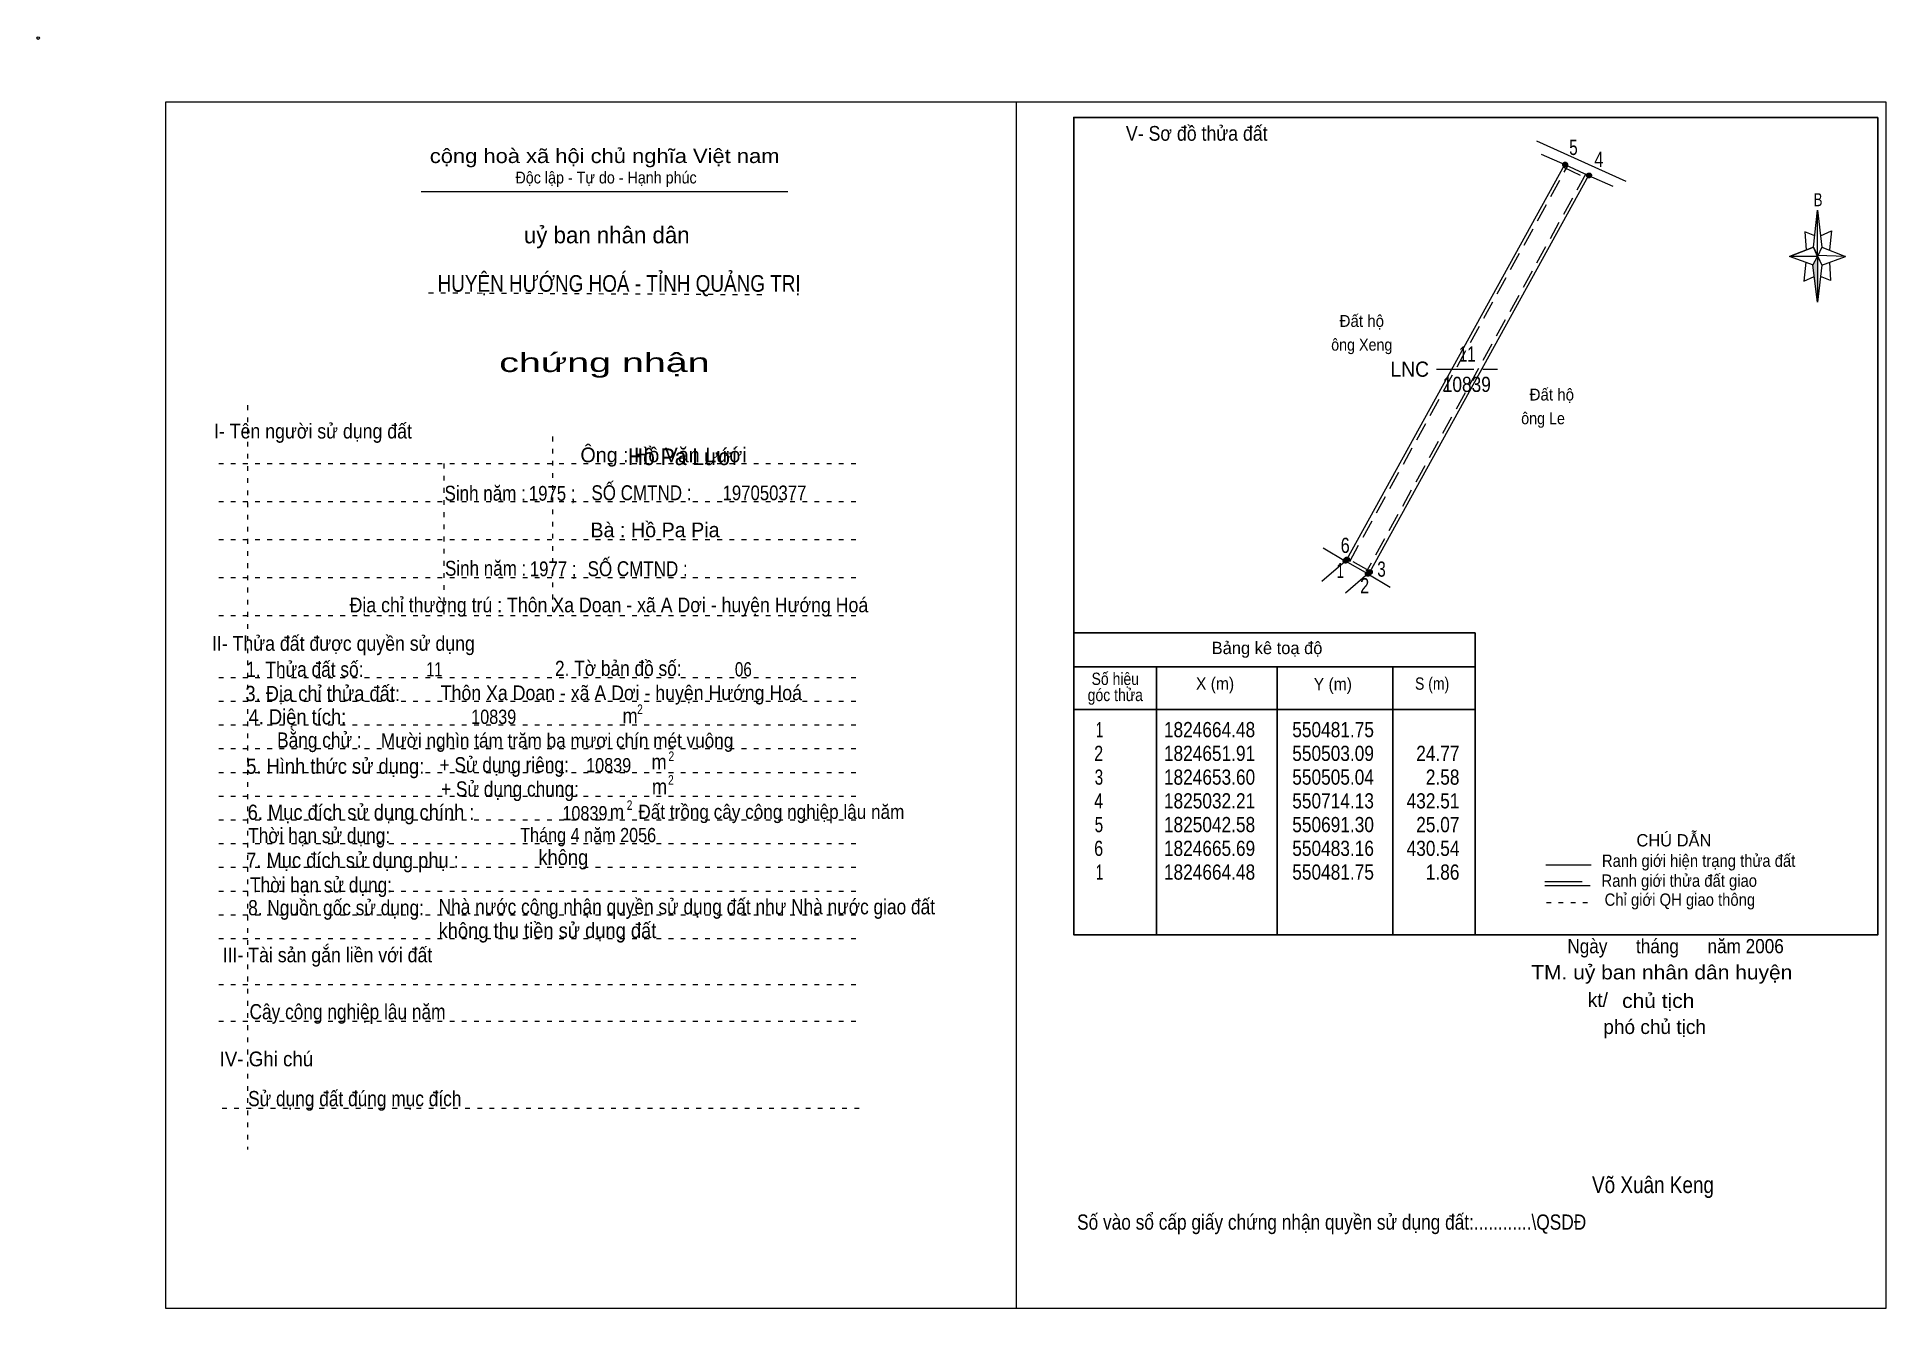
# Model space of a CAD drawing. Header units: centimetres. Extents: x -1.6 to 37.4, y -1.3 to 25.5.
import ezdxf
from ezdxf.enums import TextEntityAlignment as Align

# ---------------------------------------------------------------- set-up
doc = ezdxf.new("R2010")
doc.units = ezdxf.units.CM
doc.header["$LTSCALE"] = 0.13
for name, pattern in [('DOTTED', [1.5, 0.3, -1.2]), ('LONG_DASHED', [7.5, 6, -1.5]), ('MEDIUM_DASHED', [4.5, 3, -1.5])]:
    doc.linetypes.add(name, pattern=pattern)
for name, color, linetype, lineweight in [('1', 7, 'DOTTED', 13), ('10', 7, 'Continuous', 13), ('2', 7, 'Continuous', 25), ('3', 7, 'Continuous', 13), ('30', 7, 'Continuous', 13), ('32', 7, 'LONG_DASHED', 13), ('33', 7, 'LONG_DASHED', 13), ('35', 7, 'Continuous', 13)]:
    doc.layers.add(name, color=color, linetype=linetype, lineweight=lineweight)
doc.layers.add('7', color=7, linetype='Continuous')

msp = doc.modelspace()

# ---------------------------------------------------------------- hatches: boundary and pattern name
at = {"layer": '30'}
msp.add_hatch(color=256, dxfattribs=at).paths.add_polyline_path([(35.91, 20.87), (35.91, 19.91), (35.81, 20.69)])
at = {"layer": '32'}
for points in [[(30.6448, 22.8088, 1), (30.5448, 22.8088, 1)], [(31.1486, 22.58, 1), (31.0486, 22.58, 1)], [(26.0214, 14.4665, 1), (25.9214, 14.4665, 1)], [(26.0525, 14.4932, 1), (25.9525, 14.4932, 1)], [(26.4923, 14.1892, 1), (26.3923, 14.1892, 1)], [(26.5353, 14.2265, 1), (26.4353, 14.2265, 1)]]:
    msp.add_hatch(color=256, dxfattribs=at).paths.add_polyline_path(points)

# ---------------------------------------------------------------- linework, layer by layer
at = {"layer": '1', "linetype": 'Continuous'}
msp.add_line((6.51, 22.24), (14.23, 22.24), dxfattribs=at)
at = {"layer": '1'}
for p, q in [((6.67, 20.11), (13.82, 20.07)), ((2.86, 17.74), (2.86, 2.07)), ((9.28, 17.08), (9.28, 13.31)), ((2.25, 16.51), (15.75, 16.51)), ((6.99, 16.51), (6.99, 13.31)), ((2.25, 15.71), (15.75, 15.71)), ((2.25, 14.91), (15.75, 14.91)), ((2.25, 14.11), (15.75, 14.11)), ((2.25, 13.31), (15.75, 13.31)), ((2.25, 12.01), (15.75, 12.01)), ((2.25, 11.51), (15.75, 11.51)), ((2.25, 11.01), (15.75, 11.01)), ((2.25, 10.51), (15.75, 10.51)), ((2.25, 10.01), (15.75, 10.01)), ((2.25, 9.51), (15.75, 9.51)), ((2.25, 9.01), (15.75, 9.01)), ((2.25, 8.51), (15.75, 8.51)), ((2.25, 8.01), (15.75, 8.01)), ((2.25, 7.51), (15.75, 7.51)), ((2.25, 7.01), (15.75, 7.01)), ((2.25, 6.51), (15.75, 6.51)), ((2.25, 5.54), (15.75, 5.54)), ((2.25, 4.77), (15.75, 4.77)), ((2.32, 2.94), (15.82, 2.94))]:
    msp.add_line(p, q, dxfattribs=at)
at = {"layer": '10'}
for p, q in [((29.99, 23.31), (31.87, 22.46)), ((30.09, 23.03), (30.59, 22.81)), ((31.09, 22.58), (31.6, 22.35)), ((25.97, 14.46), (25.47, 14.03)), ((25.5, 14.74), (25.97, 14.46)), ((26.44, 14.19), (25.97, 14.46)), ((26.44, 14.19), (25.97, 13.78)), ((26.44, 14.19), (26.91, 13.91))]:
    msp.add_line(p, q, dxfattribs=at)
at = {"layer": '10', "linetype": 'MEDIUM_DASHED'}
for p, q in [((26.06, 14.45), (30.65, 22.78)), ((30.56, 22.75), (31.06, 22.52)), ((26.47, 14.25), (26, 14.52))]:
    msp.add_line(p, q, dxfattribs=at)
at = {"layer": '10'}
for points in [[(25.97, 14.46), (26, 14.49), (30.59, 22.81), (31.09, 22.58)], [(31.09, 22.58), (26.48, 14.22), (26.44, 14.19)]]:
    msp.add_lwpolyline(points, dxfattribs=at)
at = {"layer": '10', "linetype": 'MEDIUM_DASHED'}
msp.add_lwpolyline([(31.03, 22.61), (26.43, 14.27), (26.4, 14.25)], dxfattribs=at)
at = {"layer": '10'}
msp.add_circle((-1.55, 25.47), 0.025, dxfattribs=at)
at = {"layer": '2'}
for p, q in [((20.25, 12.95), (28.7, 12.95)), ((28.7, 6.59), (28.7, 12.95)), ((20.25, 12.23), (28.7, 12.23)), ((21.99, 6.59), (21.99, 12.23)), ((24.53, 10.89), (24.53, 12.23)), ((26.97, 12.23), (26.97, 6.59)), ((20.25, 11.33), (28.7, 11.33))]:
    msp.add_line(p, q, dxfattribs=at)
msp.add_lwpolyline([(37.18, 23.8), (20.25, 23.8), (20.25, 6.59), (37.18, 6.59)], close=True, dxfattribs=at)
msp.add_lwpolyline([(24.53, 6.59), (24.53, 10.39), (24.53, 10.89)], dxfattribs=at)
at = {"layer": '3'}
msp.add_line((19.04, 24.12), (19.04, -1.27), dxfattribs=at)
for points in [[(19.04, 24.12), (1.13, 24.12), (1.13, -1.27), (19.04, -1.27)], [(19.04, -1.27), (37.35, -1.27), (37.35, 24.12), (19.04, 24.12)]]:
    msp.add_lwpolyline(points, dxfattribs=at)
at = {"layer": '30'}
for p, q in [((35.82, 21.07), (35.91, 21.85)), ((36, 21.07), (36.5, 20.87)), ((35.82, 20.69), (35.32, 20.87)), ((36, 20.69), (35.91, 19.91)), ((36.16, 20.75), (36.18, 20.37)), ((36.18, 20.37), (35.97, 20.45))]:
    msp.add_line(p, q, dxfattribs=at)
for points in [[(35.91, 21.85), (36, 21.07), (35.91, 20.87)], [(35.91, 20.87), (35.32, 20.87), (35.82, 21.07), (36, 20.69), (36.5, 20.87), (35.91, 20.89)], [(35.91, 20.87), (35.91, 19.91), (35.81, 20.69)]]:
    msp.add_lwpolyline(points, close=True, dxfattribs=at)
for points in [[(35.97, 21.31), (36.2, 21.41), (36.16, 21.01)], [(35.91, 20.87), (35.82, 21.07), (35.32, 20.87)], [(35.85, 21.31), (35.64, 21.39), (35.67, 21.01)], [(35.66, 20.75), (35.62, 20.35), (35.84, 20.45)], [(35.91, 20.87), (36, 20.69), (36.5, 20.87)]]:
    msp.add_lwpolyline(points, dxfattribs=at)
at = {"layer": '32'}
for centre in [(30.5948, 22.8088), (31.0986, 22.58), (25.9714, 14.4665), (26.0025, 14.4932), (26.4423, 14.1892), (26.4853, 14.2265)]:
    msp.add_circle(centre, 0.05, dxfattribs=at)
at = {"layer": '33'}
msp.add_line((27.89, 18.5), (29.17, 18.5), dxfattribs=at)
at = {"layer": '35'}
for p, q in [((30.19, 8.06), (31.14, 8.06)), ((30.17, 7.63), (31.12, 7.63))]:
    msp.add_line(p, q, dxfattribs=at)
at = {"layer": '35', "linetype": 'LONG_DASHED'}
msp.add_line((30.17, 7.71), (31.12, 7.71), dxfattribs=at)
at = {"layer": '35', "linetype": 'DOTTED'}
msp.add_line((30.2, 7.27), (31.19, 7.27), dxfattribs=at)

# ---------------------------------------------------------------- texts
at = {"layer": '1'}
for s, height, width, p in [('V- Sơ đồ thửa đất', 0.31, 0.9, (22.84, 23.31)), ('cộng hoà xã hội chủ nghĩa Việt nam', 0.3, 1.15, (10.375, 22.84)), ('Độc lập - Tự do - Hạnh phúc', 0.25, 0.9, (10.405, 22.41)), ('chứng nhận', 0.4, 1.55, (10.37, 18.44)), ('I- Tên người sử dụng đất', 0.31, 0.9, (4.235, 17.04)), ('II- Thửa đất được quyền sử dụng', 0.31, 0.9, (4.875, 12.57)), ('III- Tài sản gắn liền với đất', 0.31, 0.9, (4.54, 6.01)), ('IV- Ghi chú', 0.31, 0.95, (3.255, 3.82))]:
    msp.add_text(s, height=height, dxfattribs=dict(at, width=width)).set_placement(p, align=Align.CENTER)
msp.add_text('uỷ ban nhân dân', height=0.35, dxfattribs=at).set_placement((10.42, 21.15), align=Align.CENTER)
at = {"layer": '10'}
for s, width, p in [('  Đất hộ', 0.95, (25.67, 19.39)), ('ông Xeng', 0.9, (25.67, 18.89)), ('  Đất hộ', 0.95, (29.67, 17.84)), ('ông Le', 0.9, (29.67, 17.34))]:
    msp.add_text(s, height=0.25, dxfattribs=dict(at, width=width)).set_placement(p)
for s, height, p in [('Ông : Hồ Văn Lưới', 0.31, (11.615, 16.54)), ('Bà : Hồ Pa Pia', 0.31, (11.435, 14.96)), ('kt/ ', 0.3, (31.34, 5.07)), ('phó chủ tịch ', 0.3, (32.535, 4.5))]:
    msp.add_text(s, height=height, dxfattribs=at).set_placement(p, align=Align.CENTER)
for s, height, width, p in [('Sinh năm :', 0.3149, 0.85, (7.86, 15.73)), ('1975 ;', 0.31, 0.85, (9.27, 15.73)), ('SỐ CMTND :', 0.3149, 0.85, (11.15, 15.74)), ('Sinh năm :', 0.3149, 0.85, (7.87, 14.15)), ('1977 ;', 0.31, 0.85, (9.29, 14.14)), ('SỐ CMTND :', 0.3149, 0.85, (11.07, 14.14)), ('Địa chỉ thường trú : Thôn Xa Doan - xã A Dơi - huyện Hướng Hoá', 0.31, 0.9, (10.465, 13.38)), ('11', 0.3, 0.75, (6.79, 12.03)), ('06', 0.3, 0.8, (13.295, 12.03)), (' Thôn Xa Doan - xã A Dơi - huyện Hướng Hoá', 0.31, 0.9, (10.675, 11.53)), ('10839', 0.3, 0.85, (8.04, 11.03)), ('Mười nghìn tám trăm ba mươi chín mét vuông ', 0.3, 0.9, (9.425, 10.53)), ('10839', 0.3, 0.85, (10.46, 10.01)), ('m   Đất trồng cây công nghiệp lâu năm ', 0.3, 0.9, (13.635, 9.03)), ('10839', 0.3, 0.85, (9.96, 9)), ('Tháng 4 năm 2056 ', 0.3, 0.85, (10.075, 8.54)), ('Ngày      tháng      năm 2006', 0.3, 0.9, (32.92, 6.2)), ('TM. uỷ ban nhân dân huyện', 0.3, 1.1, (32.63, 5.65)), ('chủ tịch', 0.3, 1.1, (32.555, 5.05)), ('Võ Xuân Keng ', 0.35, 0.85, (32.5, 1.15))]:
    msp.add_text(s, height=height, dxfattribs=dict(at, width=width)).set_placement(p, align=Align.CENTER)
at = {"layer": '2'}
for s, height, width, p in [('HUYỆN HƯỚNG HOÁ - TỈNH QUẢNG TRỊ', 0.35, 0.85, (10.68, 20.13)), ('Số hiệu', 0.2591, 0.85, (21.125, 11.85)), ('3. Địa chỉ thửa đất:', 0.32, 0.9, (4.44, 11.51)), ('góc thửa', 0.2591, 0.85, (21.125, 11.51)), ('X (m)', 0.2591, 0.95, (23.225, 11.75)), ('Y (m)', 0.2591, 0.95, (25.705, 11.74)), ('S (m)', 0.2591, 0.85, (27.795, 11.75)), ('Số vào sổ cấp giấy chứng nhận quyền sử dụng đất:............\\QSDĐ', 0.32, 0.85, (25.68, 0.38))]:
    msp.add_text(s, height=height, dxfattribs=dict(at, width=width)).set_placement(p, align=Align.CENTER)
msp.add_text('Bảng kê toạ độ', height=0.2591, dxfattribs=at).set_placement((24.32, 12.5), align=Align.CENTER)
for s, height, width, p in [('1. Thửa đất số:', 0.32, 0.85, (2.83, 12.02)), ('2. Tờ bản đồ số:', 0.32, 0.85, (9.33, 12.04)), ('4. Diện tích:', 0.32, 0.9, (2.88, 11.02)), ('m', 0.32, 0.9, (10.75, 11.04)), ('2', 0.2, 0.8, (11.06, 11.24)), ('Bằng chử :', 0.32, 0.85, (3.48, 10.53)), ('5. Hình thức sử dụng:', 0.32, 0.9, (2.83, 9.98)), ('+ Sử dụng riêng:', 0.32, 0.85, (6.9, 10.01)), ('m', 0.32, 0.9, (11.36, 10.07)), ('2', 0.2, 0.8, (11.72, 10.25)), ('+ Sử dụng chung:', 0.32, 0.85, (6.93, 9.5)), ('m', 0.32, 0.9, (11.37, 9.55)), ('2', 0.2, 0.8, (11.71, 9.75)), ('6. Mục đích sử dụng chính : ', 0.32, 0.9, (2.86, 9.01)), ('2', 0.2, 0.8, (10.84, 9.22)), ('Thời hạn sử dụng: ', 0.32, 0.85, (2.87, 8.52)), ('7. Mục đích sử dụng phụ : ', 0.32, 0.9, (2.83, 8)), ('không', 0.32, 0.9, (8.98, 8.06)), ('Thời hạn sử dụng: ', 0.32, 0.85, (2.91, 7.48)), ('8. Nguồn gốc sử dụng: ', 0.32, 0.85, (2.87, 7)), ('Nhà nước công nhận quyền sử dụng đất như Nhà nước giao đất', 0.32, 0.85, (6.88, 7.02)), ('không thu tiền sử dụng đất', 0.32, 0.9, (6.88, 6.52)), ('Cây công nghiệp lâu năm', 0.32, 0.85, (2.9, 4.81)), ('Sử dụng đất đúng mục đích', 0.32, 0.85, (2.87, 2.98))]:
    msp.add_text(s, height=height, dxfattribs=dict(at, width=width)).set_placement(p)
at = {"layer": '30', "width": 0.75}
msp.add_text('B', height=0.2756, dxfattribs=at).set_placement((35.92, 21.93), align=Align.CENTER)
at = {"layer": '30'}
for s, width, p in [('1', 0.65, (20.87, 10.75)), ('1824664.48', 0.85, (24.07, 10.75)), ('550481.75', 0.85, (26.57, 10.75)), ('550481.75', 0.85, (26.57, 10.75)), ('2', 0.8, (20.87, 10.25)), ('1824651.91', 0.85, (24.07, 10.25)), ('550503.09', 0.85, (26.57, 10.25)), ('24.77', 0.85, (28.37, 10.25)), ('3', 0.75, (20.87, 9.75)), ('1824653.60', 0.85, (24.07, 9.75)), ('550505.04', 0.85, (26.57, 9.75)), ('2.58', 0.85, (28.37, 9.75)), ('4', 0.8, (20.87, 9.25)), ('1825032.21', 0.85, (24.07, 9.25)), ('550714.13', 0.85, (26.57, 9.25)), ('432.51', 0.85, (28.37, 9.25)), ('5', 0.75, (20.87, 8.75)), ('1825042.58', 0.85, (24.07, 8.75)), ('550691.30', 0.85, (26.57, 8.75)), ('25.07', 0.85, (28.37, 8.75)), ('6', 0.8, (20.87, 8.25)), ('1824665.69', 0.85, (24.07, 8.25)), ('550483.16', 0.85, (26.57, 8.25)), ('430.54', 0.85, (28.37, 8.25)), ('1', 0.65, (20.87, 7.75)), ('1824664.48', 0.85, (24.07, 7.75)), ('550481.75', 0.85, (26.57, 7.75)), ('1.86', 0.85, (28.37, 7.75))]:
    msp.add_text(s, height=0.32, dxfattribs=dict(at, width=width)).set_placement(p, align=Align.RIGHT)
at = {"layer": '32'}
for s, width, p in [('5', 0.75, (30.77, 23.01)), ('4', 0.8, (31.305, 22.76)), ('6', 0.8, (25.965, 14.63)), ('1', 0.65, (25.86, 14.1)), ('3', 0.75, (26.73, 14.13)), ('2', 0.8, (26.375, 13.78))]:
    msp.add_text(s, height=0.32, dxfattribs=dict(at, width=width)).set_placement(p, align=Align.CENTER)
at = {"layer": '33'}
for s, width, p in [('11', 0.75, (28.535, 18.66)), ('10839', 0.85, (28.525, 18.02))]:
    msp.add_text(s, height=0.32, dxfattribs=dict(at, width=width)).set_placement(p, align=Align.CENTER)
at = {"layer": '33', "width": 0.95}
msp.add_text('LNC', height=0.32, dxfattribs=at).set_placement((27.73, 18.34), align=Align.RIGHT)
at = {"layer": '35'}
msp.add_text('CHÚ DẪN', height=0.2591, dxfattribs=at).set_placement((32.885, 8.45), align=Align.CENTER)
at = {"layer": '35', "width": 0.9}
for s, p in [('Ranh giới hiện trạng thửa đất', (33.405, 8.02)), ('Ranh giới thửa đất giao ', (33.04, 7.6)), ('Chỉ giới QH giao thông', (33.01, 7.2))]:
    msp.add_text(s, height=0.2591, dxfattribs=at).set_placement(p, align=Align.CENTER)
at = {"layer": '7'}
for s, height, width, p in [('Hồ Pa Lưới', 0.35, 0.95, (12.01, 16.48)), ('197050377', 0.31, 0.85, (13.74, 15.74))]:
    msp.add_text(s, height=height, dxfattribs=dict(at, width=width)).set_placement(p, align=Align.CENTER)

doc.saveas('drawing.dxf')
